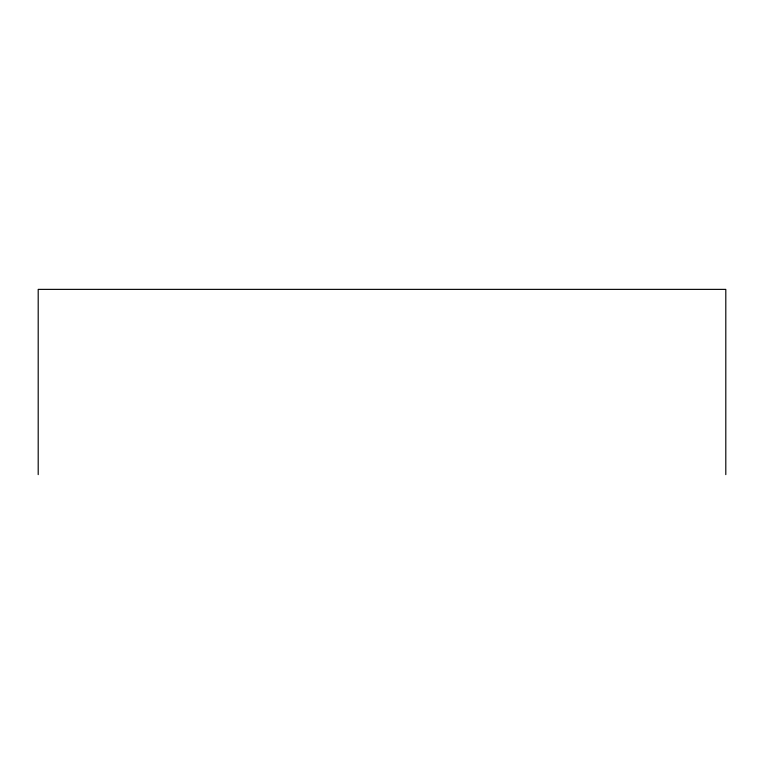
<?xml version="1.0" encoding="UTF-8"?>
<svg xmlns="http://www.w3.org/2000/svg" width="764" height="764" viewBox="0 0 764 764"><rect width="100%" height="100%" fill="white"/><g stroke="black" fill="none" stroke-linecap="round" stroke-linejoin="round"><path stroke-width="1.15" d="M725.8 474.625L725.8 289.375L38.2 289.375L38.2 474.625"/></g></svg>
